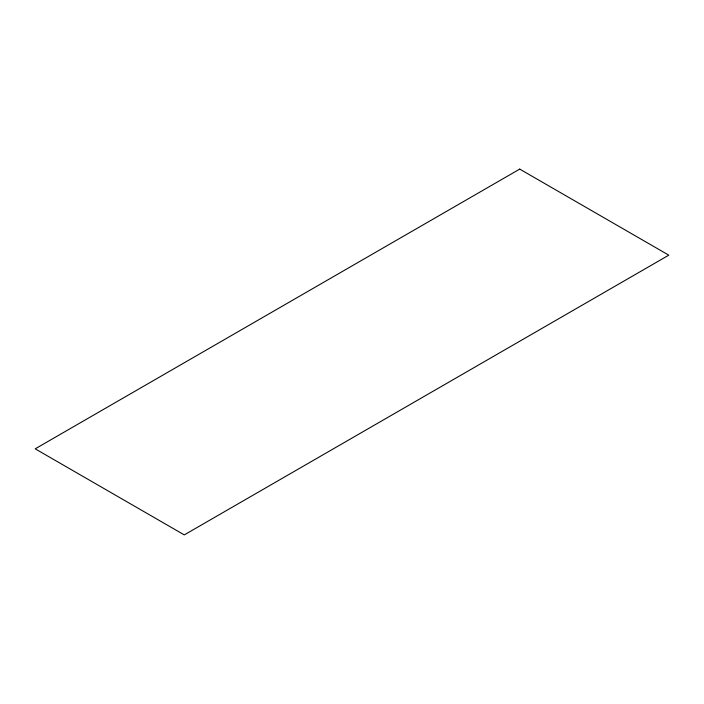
<?xml version="1.0" encoding="UTF-8"?>
<svg xmlns="http://www.w3.org/2000/svg" width="704" height="704" viewBox="0 0 704 704"><rect width="100%" height="100%" fill="white"/><g stroke="black" fill="none" stroke-linecap="round" stroke-linejoin="round"><path stroke-width="1.06" d="M519.719 169.101L35.2 448.835L184.281 534.899L668.8 255.165L519.719 169.101"/></g></svg>
